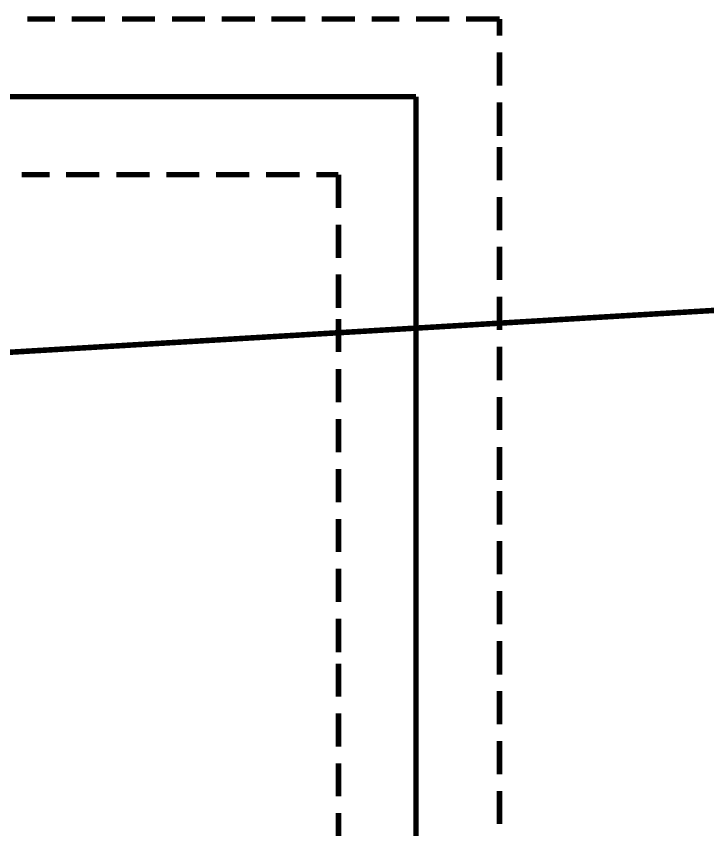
# Model space of a CAD drawing. Extents: x 219 to 1226, y 175 to 465.
# Drawn here: x 920.77 to 926.05, y 301.93 to 308.14 of the extents above; entities that cross this region are included whole.
import ezdxf

# ---------------------------------------------------------------- set-up
doc = ezdxf.new("R2010")
doc.units = 0
doc.header["$MEASUREMENT"] = 0
doc.layers.add('C00-00-00-BLACK', color=7, linetype='Continuous')
doc.layers.add('CFF-00-00', color=1, linetype='Continuous')

msp = doc.modelspace()

# ---------------------------------------------------------------- linework, layer by layer
at = {"layer": 'C00-00-00-BLACK', "const_width": 0.0423}
for points in [[(921.0647, 308.1142), (920.8537, 308.1142)], [(921.4464, 308.1142), (921.1928, 308.1142)], [(921.8295, 308.1142), (921.5759, 308.1142)], [(922.2112, 308.1142), (921.9576, 308.1142)], [(922.5915, 308.1142), (922.3382, 308.1142)], [(922.976, 308.1142), (922.7185, 308.1142)], [(923.3563, 308.1142), (923.1027, 308.1142)], [(923.6954, 308.1142), (923.4833, 308.1142)], [(924.0757, 308.1142), (923.8224, 308.1142)], [(924.4602, 308.1142), (924.2041, 308.1142)], [(924.4602, 307.9872), (924.4602, 308.1142)], [(924.4602, 307.6052), (924.4602, 307.8592)], [(923.8224, 307.5212), (915.9769, 307.5212)], [(923.8224, 291.8362), (923.8224, 307.5212)], [(924.4602, 307.2222), (924.4602, 307.4782)], [(924.4602, 306.8832), (924.4602, 307.1372)], [(921.0234, 306.9262), (920.8111, 306.9262)], [(921.4037, 306.9262), (921.1501, 306.9262)], [(921.7882, 306.9262), (921.5332, 306.9262)], [(922.1685, 306.9262), (921.9149, 306.9262)], [(922.5502, 306.9262), (922.2952, 306.9262)], [(922.9334, 306.9262), (922.6769, 306.9262)], [(923.2297, 306.9262), (923.06, 306.9262)], [(923.2297, 306.6712), (923.2297, 306.9262)], [(924.4602, 306.5022), (924.4602, 306.7562)], [(923.2297, 306.2912), (923.2297, 306.5442)], [(924.4602, 306.1212), (924.4602, 306.3752)], [(923.2297, 305.9092), (923.2297, 306.1642)], [(924.4602, 305.7412), (924.4602, 305.9942)], [(923.2297, 305.5712), (923.2297, 305.8252)], [(924.4602, 305.3562), (924.4602, 305.6132)], [(923.2297, 305.1872), (923.2297, 305.4432)], [(924.4602, 304.9762), (924.4602, 305.2292)], [(923.2297, 304.8062), (923.2297, 305.0602)], [(924.4602, 304.5942), (924.4602, 304.8482)], [(923.2297, 304.4252), (923.2297, 304.6802)], [(924.4602, 304.2552), (924.4602, 304.5102)], [(923.2297, 304.0442), (923.2297, 304.2982)], [(924.4602, 303.8752), (924.4602, 304.1282)], [(923.2297, 303.6632), (923.2297, 303.9172)], [(924.4602, 303.4932), (924.4602, 303.7482)], [(923.2297, 303.2802), (923.2297, 303.5362)], [(924.4602, 303.1102), (924.4602, 303.3662)], [(923.2297, 302.9412), (923.2297, 303.1942)], [(924.4602, 302.7302), (924.4602, 302.9832)], [(923.2297, 302.5602), (923.2297, 302.8142)], [(924.4602, 302.3482), (924.4602, 302.6022)], [(923.2297, 302.1792), (923.2297, 302.4332)], [(924.4602, 301.9682), (924.4602, 302.2212)], [(923.2297, 301.7982), (923.2297, 302.0522)]]:
    msp.add_lwpolyline(points, dxfattribs=at)
at = {"layer": 'CFF-00-00', "const_width": 0.0423}
msp.add_lwpolyline([(931.4134, 306.2052), (917.8855, 305.4022)], dxfattribs=at)

doc.saveas('drawing.dxf')
